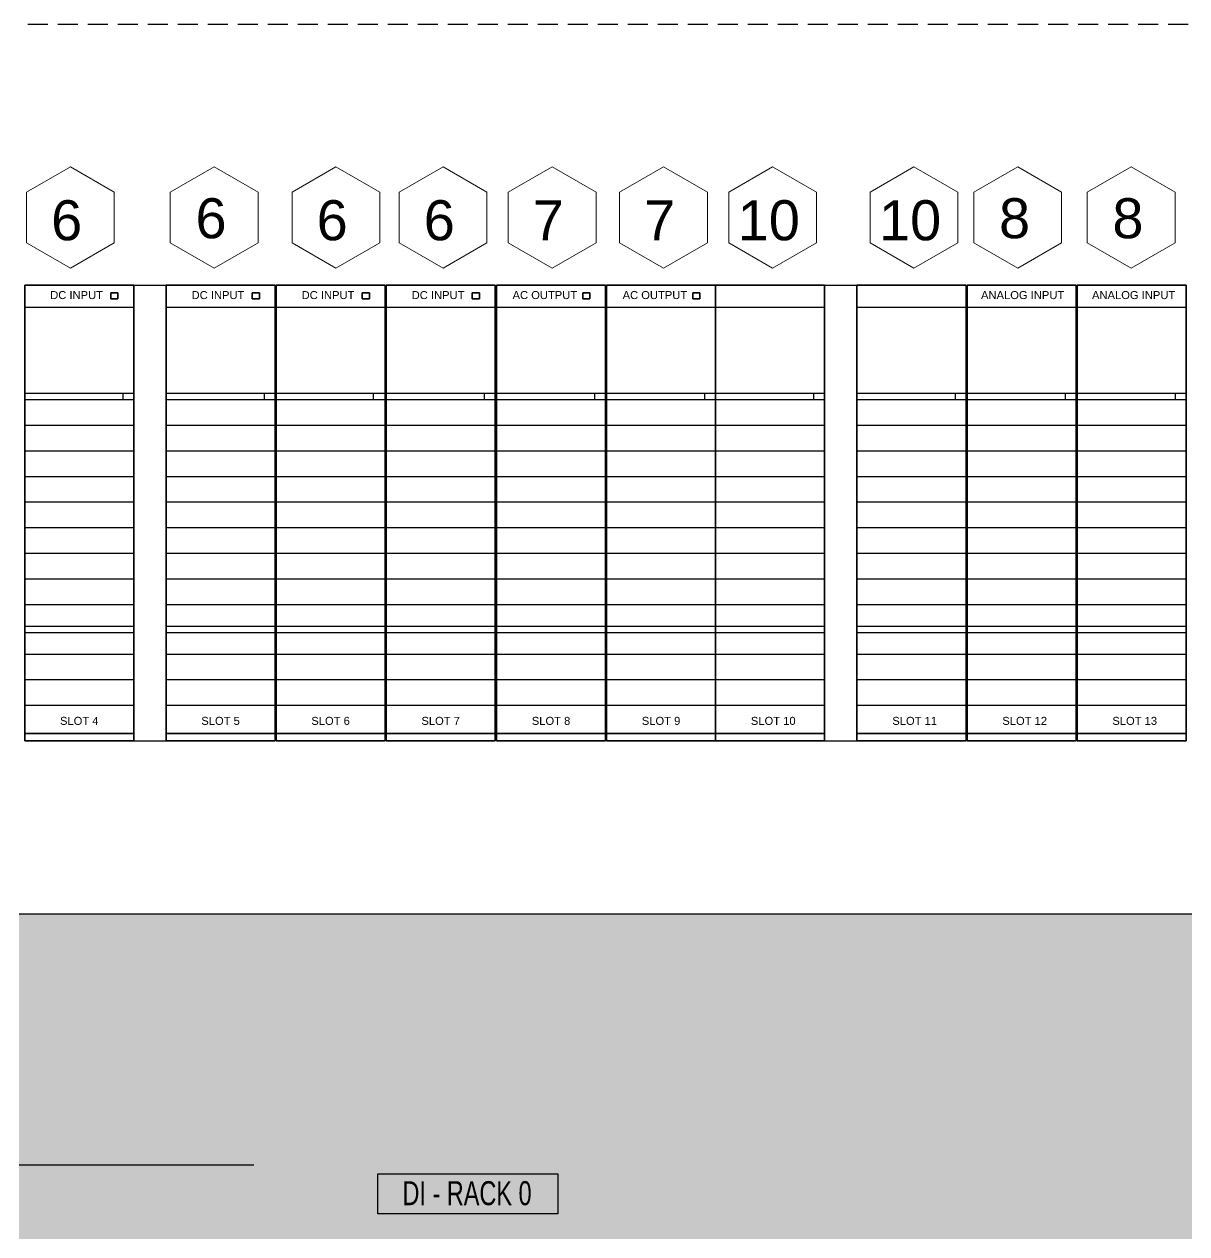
# Model space of a CAD drawing. Extents: x 17 to 188, y 22 to 107.
# Drawn here: x 110.94 to 125.47, y 90.78 to 105.9 of the extents above; entities that cross this region are included whole.
import ezdxf
from ezdxf.enums import TextEntityAlignment as Align

# ---------------------------------------------------------------- set-up
doc = ezdxf.new("R2010")
doc.units = 0
doc.linetypes.add('HIDDEN', pattern=[0.375, 0.25, -0.125])
doc.layers.add('N-ANNO-TEXT', color=2, linetype='Continuous', lineweight=18)
doc.layers.add('N-CONT-PANL', color=3, linetype='Continuous', lineweight=25)
doc.styles.add('_CGS_2-5_NOTES', font='arial.ttf', dxfattribs={"height": 2.5})

msp = doc.modelspace()

# ---------------------------------------------------------------- hatches: boundary and pattern name
h = msp.add_hatch(color=256)
h.dxf.hatch_style = 1
h.set_gradient(color1=(214, 214, 214), color2=(214, 214, 214), tint=1)
h.paths.add_polyline_path([(98.236, 94.782), (166.236, 94.782), (166.236, 90.532), (98.236, 90.532)])

# ---------------------------------------------------------------- linework, layer by layer
at = {"color": 7, "extrusion": (0, 1, 0)}
for centre, start, end in [((-111.41, 4.218, 102.633), 0, 90), ((-111.849, 4.218, 102.633), 90, 180), ((-113.177, 4.218, 102.633), 0, 90), ((-113.616, 4.218, 102.633), 90, 180), ((-114.552, 4.218, 102.633), 0, 90), ((-114.991, 4.218, 102.633), 90, 180), ((-115.927, 4.218, 102.633), 0, 90), ((-116.366, 4.218, 102.633), 90, 180)]:
    msp.add_arc(centre, 0.1, start, end, dxfattribs=at)
at = {"color": 7, "extrusion": (0, -1, 0)}
for centre, start, end in [((111.41, 4.218, -96.943), 90, 180), ((111.849, 4.218, -96.943), 0, 90), ((113.177, 4.218, -96.943), 90, 180), ((113.616, 4.218, -96.943), 0, 90), ((114.552, 4.218, -96.943), 90, 180), ((114.991, 4.218, -96.943), 0, 90), ((115.927, 4.218, -96.943), 90, 180), ((116.366, 4.218, -96.943), 0, 90), ((117.306, 4.218, -96.943), 90, 180), ((117.745, 4.218, -96.943), 0, 90), ((118.681, 4.218, -96.943), 90, 180), ((119.12, 4.218, -96.943), 0, 90), ((120.044, 4.218, -96.943), 90, 180), ((120.483, 4.218, -96.943), 0, 90), ((121.811, 4.218, -96.943), 90, 180), ((122.25, 4.218, -96.943), 0, 90), ((123.186, 4.218, -96.943), 90, 180), ((123.625, 4.218, -96.943), 0, 90), ((124.561, 4.218, -96.943), 90, 180), ((125, 4.218, -96.943), 0, 90)]:
    msp.add_arc(centre, 0.1, start, end, dxfattribs=at)
at = {"layer": 'N-ANNO-TEXT'}
for points in [[(111.52, 102.847), (112.068, 103.164), (112.068, 103.797), (111.52, 104.114), (110.972, 103.797), (110.972, 103.164)], [(113.317, 102.847), (113.865, 103.164), (113.865, 103.797), (113.317, 104.114), (112.768, 103.797), (112.768, 103.164)], [(114.838, 102.847), (115.387, 103.164), (115.387, 103.797), (114.838, 104.113), (114.29, 103.797), (114.29, 103.164)], [(116.177, 102.847), (116.725, 103.164), (116.725, 103.797), (116.177, 104.114), (115.628, 103.797), (115.628, 103.164)], [(117.54, 102.847), (118.088, 103.164), (118.088, 103.797), (117.54, 104.114), (116.991, 103.797), (116.991, 103.164)], [(118.931, 102.847), (119.48, 103.164), (119.48, 103.797), (118.931, 104.114), (118.383, 103.797), (118.383, 103.164)], [(120.294, 102.847), (120.843, 103.164), (120.843, 103.797), (120.294, 104.114), (119.746, 103.797), (119.746, 103.164)], [(122.061, 102.847), (122.609, 103.164), (122.609, 103.797), (122.061, 104.114), (121.513, 103.797), (121.513, 103.164)], [(123.358, 102.847), (123.906, 103.164), (123.906, 103.797), (123.358, 104.114), (122.809, 103.797), (122.809, 103.164)], [(124.775, 102.847), (125.323, 103.164), (125.323, 103.797), (124.775, 104.114), (124.227, 103.797), (124.227, 103.164)]]:
    msp.add_lwpolyline(points, close=True, dxfattribs=at)
at = {"layer": 'N-CONT-PANL', "linetype": 'HIDDEN'}
msp.add_line((98.236, 105.895), (166.236, 105.895), dxfattribs=at)
at = {"layer": 'N-CONT-PANL', "extrusion": (0, 1, 0)}
for p, q in [((111.31, 102.633, 4.218), (111.31, 102.633, 3.718)), ((111.949, 102.633, 3.768), (111.31, 102.633, 3.768)), ((111.949, 102.633, 3.818), (111.31, 102.633, 3.818)), ((111.949, 102.633, 3.868), (111.31, 102.633, 3.868)), ((111.949, 102.633, 3.918), (111.31, 102.633, 3.918)), ((111.949, 102.633, 3.968), (111.31, 102.633, 3.968)), ((111.949, 102.633, 4.018), (111.31, 102.633, 4.018)), ((111.949, 102.633, 4.068), (111.31, 102.633, 4.068)), ((111.949, 102.633, 4.118), (111.31, 102.633, 4.118)), ((111.949, 102.633, 4.218), (111.31, 102.633, 4.218)), ((111.949, 102.633, 4.168), (111.31, 102.633, 4.168)), ((111.949, 102.633, 4.218), (111.31, 102.633, 4.218)), ((111.936, 102.633, 4.268), (111.323, 102.633, 4.268)), ((111.849, 102.633, 4.318), (111.41, 102.633, 4.318)), ((111.949, 102.633, 3.718), (111.949, 102.633, 4.218)), ((113.077, 102.633, 4.218), (113.077, 102.633, 3.718)), ((113.716, 102.633, 3.768), (113.077, 102.633, 3.768)), ((113.716, 102.633, 3.818), (113.077, 102.633, 3.818)), ((113.716, 102.633, 3.868), (113.077, 102.633, 3.868)), ((113.716, 102.633, 3.918), (113.077, 102.633, 3.918)), ((113.716, 102.633, 3.968), (113.077, 102.633, 3.968)), ((113.716, 102.633, 4.018), (113.077, 102.633, 4.018)), ((113.716, 102.633, 4.068), (113.077, 102.633, 4.068)), ((113.716, 102.633, 4.118), (113.077, 102.633, 4.118)), ((113.716, 102.633, 4.218), (113.077, 102.633, 4.218)), ((113.716, 102.633, 4.168), (113.077, 102.633, 4.168)), ((113.716, 102.633, 4.218), (113.077, 102.633, 4.218)), ((113.702, 102.633, 4.268), (113.09, 102.633, 4.268)), ((113.616, 102.633, 4.318), (113.177, 102.633, 4.318)), ((113.716, 102.633, 3.718), (113.716, 102.633, 4.218)), ((114.452, 102.633, 4.218), (114.452, 102.633, 3.718)), ((115.091, 102.633, 3.768), (114.452, 102.633, 3.768)), ((115.091, 102.633, 3.818), (114.452, 102.633, 3.818)), ((115.091, 102.633, 3.868), (114.452, 102.633, 3.868)), ((115.091, 102.633, 3.918), (114.452, 102.633, 3.918)), ((115.091, 102.633, 3.968), (114.452, 102.633, 3.968)), ((115.091, 102.633, 4.018), (114.452, 102.633, 4.018)), ((115.091, 102.633, 4.068), (114.452, 102.633, 4.068)), ((115.091, 102.633, 4.118), (114.452, 102.633, 4.118)), ((115.091, 102.633, 4.218), (114.452, 102.633, 4.218)), ((115.091, 102.633, 4.168), (114.452, 102.633, 4.168)), ((115.091, 102.633, 4.218), (114.452, 102.633, 4.218)), ((115.077, 102.633, 4.268), (114.465, 102.633, 4.268)), ((114.991, 102.633, 4.318), (114.552, 102.633, 4.318)), ((115.091, 102.633, 3.718), (115.091, 102.633, 4.218)), ((115.091, 102.633, 3.718), (115.091, 102.633, 4.218)), ((115.827, 102.633, 4.218), (115.827, 102.633, 3.718)), ((116.466, 102.633, 3.768), (115.827, 102.633, 3.768)), ((116.466, 102.633, 3.818), (115.827, 102.633, 3.818)), ((116.466, 102.633, 3.868), (115.827, 102.633, 3.868)), ((116.466, 102.633, 3.918), (115.827, 102.633, 3.918)), ((116.466, 102.633, 3.968), (115.827, 102.633, 3.968)), ((116.466, 102.633, 4.018), (115.827, 102.633, 4.018)), ((116.466, 102.633, 4.068), (115.827, 102.633, 4.068)), ((116.466, 102.633, 4.118), (115.827, 102.633, 4.118)), ((116.466, 102.633, 4.218), (115.827, 102.633, 4.218)), ((116.466, 102.633, 4.168), (115.827, 102.633, 4.168)), ((116.466, 102.633, 4.218), (115.827, 102.633, 4.218)), ((116.452, 102.633, 4.268), (115.84, 102.633, 4.268)), ((116.366, 102.633, 4.318), (115.927, 102.633, 4.318)), ((116.466, 102.633, 3.718), (116.466, 102.633, 4.218)), ((116.466, 102.633, 3.718), (116.466, 102.633, 4.218))]:
    msp.add_line(p, q, dxfattribs=at)
at = {"layer": 'N-CONT-PANL'}
for p, q in [((112.311, 96.943, 3.718), (112.311, 102.633, 3.718)), ((112.311, 102.633, 3.718), (112.715, 102.633, 3.718)), ((120.945, 102.633, 3.718), (121.349, 102.633, 3.718)), ((112.311, 102.356, 5.71), (110.948, 102.356, 5.71)), ((114.078, 102.356, 5.71), (112.715, 102.356, 5.71)), ((115.441, 102.356, 5.71), (114.078, 102.356, 5.71)), ((116.828, 102.356, 5.71), (115.465, 102.356, 5.71)), ((118.207, 102.356, 5.71), (116.844, 102.356, 5.71)), ((119.582, 102.356, 5.71), (118.219, 102.356, 5.71)), ((120.945, 102.356, 5.71), (119.582, 102.356, 5.71)), ((122.712, 102.356, 5.71), (121.349, 102.356, 5.71)), ((124.087, 102.356, 5.71), (122.724, 102.356, 5.71)), ((125.462, 102.356, 5.71), (124.099, 102.356, 5.71)), ((112.311, 101.282, 5.71), (110.948, 101.282, 5.71)), ((112.173, 101.282, 5.71), (112.173, 101.202, 5.71)), ((114.078, 101.282, 5.71), (112.715, 101.282, 5.71)), ((113.939, 101.282, 5.71), (113.939, 101.202, 5.71)), ((115.441, 101.282, 5.71), (114.078, 101.282, 5.71)), ((115.302, 101.282, 5.71), (115.302, 101.202, 5.71)), ((116.828, 101.282, 5.71), (115.465, 101.282, 5.71)), ((116.689, 101.282, 5.71), (116.689, 101.202, 5.71)), ((118.207, 101.282, 5.71), (116.844, 101.282, 5.71)), ((118.069, 101.282, 5.71), (118.069, 101.202, 5.71)), ((119.582, 101.282, 5.71), (118.219, 101.282, 5.71)), ((119.444, 101.282, 5.71), (119.444, 101.202, 5.71)), ((120.945, 101.282, 5.71), (119.582, 101.282, 5.71)), ((120.807, 101.282, 5.71), (120.807, 101.202, 5.71)), ((122.712, 101.282, 5.71), (121.349, 101.282, 5.71)), ((122.574, 101.282, 5.71), (122.574, 101.202, 5.71)), ((124.087, 101.282, 5.71), (122.724, 101.282, 5.71)), ((123.949, 101.282, 5.71), (123.949, 101.202, 5.71)), ((125.462, 101.282, 5.71), (124.099, 101.282, 5.71)), ((125.324, 101.282, 5.71), (125.324, 101.202, 5.71)), ((112.311, 101.202, 5.71), (110.948, 101.202, 5.71)), ((114.078, 101.202, 5.71), (112.715, 101.202, 5.71)), ((115.441, 101.202, 5.71), (114.078, 101.202, 5.71)), ((116.828, 101.202, 5.71), (115.465, 101.202, 5.71)), ((118.207, 101.202, 5.71), (116.844, 101.202, 5.71)), ((119.582, 101.202, 5.71), (118.219, 101.202, 5.71)), ((120.945, 101.202, 5.71), (119.582, 101.202, 5.71)), ((122.712, 101.202, 5.71), (121.349, 101.202, 5.71)), ((124.087, 101.202, 5.71), (122.724, 101.202, 5.71)), ((125.462, 101.202, 5.71), (124.099, 101.202, 5.71)), ((112.311, 100.882, 5.71), (110.948, 100.882, 5.71)), ((114.078, 100.882, 5.71), (112.715, 100.882, 5.71)), ((115.441, 100.882, 5.71), (114.078, 100.882, 5.71)), ((116.828, 100.882, 5.71), (115.465, 100.882, 5.71)), ((118.207, 100.882, 5.71), (116.844, 100.882, 5.71)), ((119.582, 100.882, 5.71), (118.219, 100.882, 5.71)), ((120.945, 100.882, 5.71), (119.582, 100.882, 5.71)), ((122.712, 100.882, 5.71), (121.349, 100.882, 5.71)), ((124.087, 100.882, 5.71), (122.724, 100.882, 5.71)), ((125.462, 100.882, 5.71), (124.099, 100.882, 5.71)), ((112.311, 100.562, 5.71), (110.948, 100.562, 5.71)), ((114.078, 100.562, 5.71), (112.715, 100.562, 5.71)), ((115.441, 100.562, 5.71), (114.078, 100.562, 5.71)), ((116.828, 100.562, 5.71), (115.465, 100.562, 5.71)), ((118.207, 100.562, 5.71), (116.844, 100.562, 5.71)), ((119.582, 100.562, 5.71), (118.219, 100.562, 5.71)), ((120.945, 100.562, 5.71), (119.582, 100.562, 5.71)), ((122.712, 100.562, 5.71), (121.349, 100.562, 5.71)), ((124.087, 100.562, 5.71), (122.724, 100.562, 5.71)), ((125.462, 100.562, 5.71), (124.099, 100.562, 5.71)), ((112.311, 100.242, 5.71), (110.948, 100.242, 5.71)), ((114.078, 100.242, 5.71), (112.715, 100.242, 5.71)), ((115.441, 100.242, 5.71), (114.078, 100.242, 5.71)), ((116.828, 100.242, 5.71), (115.465, 100.242, 5.71)), ((118.207, 100.242, 5.71), (116.844, 100.242, 5.71)), ((119.582, 100.242, 5.71), (118.219, 100.242, 5.71)), ((120.945, 100.242, 5.71), (119.582, 100.242, 5.71)), ((122.712, 100.242, 5.71), (121.349, 100.242, 5.71)), ((124.087, 100.242, 5.71), (122.724, 100.242, 5.71)), ((125.462, 100.242, 5.71), (124.099, 100.242, 5.71)), ((112.311, 99.922, 5.71), (110.948, 99.922, 5.71)), ((114.078, 99.922, 5.71), (112.715, 99.922, 5.71)), ((115.441, 99.922, 5.71), (114.078, 99.922, 5.71)), ((116.828, 99.922, 5.71), (115.465, 99.922, 5.71)), ((118.207, 99.922, 5.71), (116.844, 99.922, 5.71)), ((119.582, 99.922, 5.71), (118.219, 99.922, 5.71)), ((120.945, 99.922, 5.71), (119.582, 99.922, 5.71)), ((122.712, 99.922, 5.71), (121.349, 99.922, 5.71)), ((124.087, 99.922, 5.71), (122.724, 99.922, 5.71)), ((125.462, 99.922, 5.71), (124.099, 99.922, 5.71)), ((112.311, 99.602, 5.71), (110.948, 99.602, 5.71)), ((114.078, 99.602, 5.71), (112.715, 99.602, 5.71)), ((115.441, 99.602, 5.71), (114.078, 99.602, 5.71)), ((116.828, 99.602, 5.71), (115.465, 99.602, 5.71)), ((118.207, 99.602, 5.71), (116.844, 99.602, 5.71)), ((119.582, 99.602, 5.71), (118.219, 99.602, 5.71)), ((120.945, 99.602, 5.71), (119.582, 99.602, 5.71)), ((122.712, 99.602, 5.71), (121.349, 99.602, 5.71)), ((124.087, 99.602, 5.71), (122.724, 99.602, 5.71)), ((125.462, 99.602, 5.71), (124.099, 99.602, 5.71)), ((112.311, 99.282, 5.71), (110.948, 99.282, 5.71)), ((114.078, 99.282, 5.71), (112.715, 99.282, 5.71)), ((115.441, 99.282, 5.71), (114.078, 99.282, 5.71)), ((116.828, 99.282, 5.71), (115.465, 99.282, 5.71)), ((118.207, 99.282, 5.71), (116.844, 99.282, 5.71)), ((119.582, 99.282, 5.71), (118.219, 99.282, 5.71)), ((120.945, 99.282, 5.71), (119.582, 99.282, 5.71)), ((122.712, 99.282, 5.71), (121.349, 99.282, 5.71)), ((124.087, 99.282, 5.71), (122.724, 99.282, 5.71)), ((125.462, 99.282, 5.71), (124.099, 99.282, 5.71)), ((112.311, 98.962, 5.71), (110.948, 98.962, 5.71)), ((114.078, 98.962, 5.71), (112.715, 98.962, 5.71)), ((115.441, 98.962, 5.71), (114.078, 98.962, 5.71)), ((116.828, 98.962, 5.71), (115.465, 98.962, 5.71)), ((118.207, 98.962, 5.71), (116.844, 98.962, 5.71)), ((119.582, 98.962, 5.71), (118.219, 98.962, 5.71)), ((120.945, 98.962, 5.71), (119.582, 98.962, 5.71)), ((122.712, 98.962, 5.71), (121.349, 98.962, 5.71)), ((124.087, 98.962, 5.71), (122.724, 98.962, 5.71)), ((125.462, 98.962, 5.71), (124.099, 98.962, 5.71)), ((112.311, 98.642, 5.71), (110.948, 98.642, 5.71)), ((114.078, 98.642, 5.71), (112.715, 98.642, 5.71)), ((115.441, 98.642, 5.71), (114.078, 98.642, 5.71)), ((116.828, 98.642, 5.71), (115.465, 98.642, 5.71)), ((118.207, 98.642, 5.71), (116.844, 98.642, 5.71)), ((119.582, 98.642, 5.71), (118.219, 98.642, 5.71)), ((120.945, 98.642, 5.71), (119.582, 98.642, 5.71)), ((122.712, 98.642, 5.71), (121.349, 98.642, 5.71)), ((124.087, 98.642, 5.71), (122.724, 98.642, 5.71)), ((125.462, 98.642, 5.71), (124.099, 98.642, 5.71)), ((112.311, 98.372, 5.71), (110.948, 98.372, 5.71)), ((112.311, 98.292, 5.71), (110.948, 98.292, 5.71)), ((114.078, 98.372, 5.71), (112.715, 98.372, 5.71)), ((114.078, 98.292, 5.71), (112.715, 98.292, 5.71)), ((115.441, 98.372, 5.71), (114.078, 98.372, 5.71)), ((115.441, 98.292, 5.71), (114.078, 98.292, 5.71)), ((116.828, 98.372, 5.71), (115.465, 98.372, 5.71)), ((116.828, 98.292, 5.71), (115.465, 98.292, 5.71)), ((118.207, 98.372, 5.71), (116.844, 98.372, 5.71)), ((118.207, 98.292, 5.71), (116.844, 98.292, 5.71)), ((119.582, 98.372, 5.71), (118.219, 98.372, 5.71)), ((119.582, 98.292, 5.71), (118.219, 98.292, 5.71)), ((120.945, 98.372, 5.71), (119.582, 98.372, 5.71)), ((120.945, 98.292, 5.71), (119.582, 98.292, 5.71)), ((122.712, 98.372, 5.71), (121.349, 98.372, 5.71)), ((122.712, 98.292, 5.71), (121.349, 98.292, 5.71)), ((124.087, 98.372, 5.71), (122.724, 98.372, 5.71)), ((124.087, 98.292, 5.71), (122.724, 98.292, 5.71)), ((125.462, 98.372, 5.71), (124.099, 98.372, 5.71)), ((125.462, 98.292, 5.71), (124.099, 98.292, 5.71)), ((112.311, 98.022, 5.71), (110.948, 98.022, 5.71)), ((114.078, 98.022, 5.71), (112.715, 98.022, 5.71)), ((115.441, 98.022, 5.71), (114.078, 98.022, 5.71)), ((116.828, 98.022, 5.71), (115.465, 98.022, 5.71)), ((118.207, 98.022, 5.71), (116.844, 98.022, 5.71)), ((119.582, 98.022, 5.71), (118.219, 98.022, 5.71)), ((120.945, 98.022, 5.71), (119.582, 98.022, 5.71)), ((122.712, 98.022, 5.71), (121.349, 98.022, 5.71)), ((124.087, 98.022, 5.71), (122.724, 98.022, 5.71)), ((125.462, 98.022, 5.71), (124.099, 98.022, 5.71)), ((112.311, 97.702, 5.71), (110.948, 97.702, 5.71)), ((114.078, 97.702, 5.71), (112.715, 97.702, 5.71)), ((115.441, 97.702, 5.71), (114.078, 97.702, 5.71)), ((116.828, 97.702, 5.71), (115.465, 97.702, 5.71)), ((118.207, 97.702, 5.71), (116.844, 97.702, 5.71)), ((119.582, 97.702, 5.71), (118.219, 97.702, 5.71)), ((120.945, 97.702, 5.71), (119.582, 97.702, 5.71)), ((122.712, 97.702, 5.71), (121.349, 97.702, 5.71)), ((124.087, 97.702, 5.71), (122.724, 97.702, 5.71)), ((125.462, 97.702, 5.71), (124.099, 97.702, 5.71)), ((112.311, 97.382, 5.71), (110.948, 97.382, 5.71)), ((114.078, 97.382, 5.71), (112.715, 97.382, 5.71)), ((115.441, 97.382, 5.71), (114.078, 97.382, 5.71)), ((116.828, 97.382, 5.71), (115.465, 97.382, 5.71)), ((118.207, 97.382, 5.71), (116.844, 97.382, 5.71)), ((119.582, 97.382, 5.71), (118.219, 97.382, 5.71)), ((120.945, 97.382, 5.71), (119.582, 97.382, 5.71)), ((122.712, 97.382, 5.71), (121.349, 97.382, 5.71)), ((124.087, 97.382, 5.71), (122.724, 97.382, 5.71)), ((125.462, 97.382, 5.71), (124.099, 97.382, 5.71)), ((112.311, 96.943, 3.718), (112.715, 96.943, 3.718)), ((120.945, 96.943, 3.718), (121.349, 96.943, 3.718)), ((100.021, 91.645), (113.811, 91.645)), ((104.021, 91.645), (112.561, 91.645)), ((117.611, 91.032), (115.361, 91.032))]:
    msp.add_line(p, q, dxfattribs=at)
at = {"layer": 'N-CONT-PANL', "extrusion": (0, -1, 0)}
for p, q in [((110.948, 101.202, 5.71), (110.948, 101.202, 5.475)), ((110.948, 97.034, 5.475), (110.948, 101.202, 5.475)), ((114.078, 101.202, 5.71), (114.078, 101.202, 5.475)), ((114.078, 97.034, 5.475), (114.078, 101.202, 5.475)), ((114.09, 101.202, 5.71), (114.09, 101.202, 5.475)), ((114.09, 97.034, 5.475), (114.09, 101.202, 5.475)), ((115.465, 101.202, 5.71), (115.465, 101.202, 5.475)), ((115.465, 97.034, 5.475), (115.465, 101.202, 5.475)), ((116.844, 101.202, 5.71), (116.844, 101.202, 5.475)), ((116.844, 97.034, 5.475), (116.844, 101.202, 5.475)), ((118.219, 101.202, 5.71), (118.219, 101.202, 5.475)), ((118.219, 97.034, 5.475), (118.219, 101.202, 5.475)), ((119.582, 101.202, 5.71), (119.582, 101.202, 5.475)), ((119.582, 97.034, 5.475), (119.582, 101.202, 5.475)), ((122.712, 101.202, 5.71), (122.712, 101.202, 5.475)), ((122.712, 97.034, 5.475), (122.712, 101.202, 5.475)), ((122.724, 101.202, 5.71), (122.724, 101.202, 5.475)), ((122.724, 97.034, 5.475), (122.724, 101.202, 5.475)), ((124.099, 101.202, 5.71), (124.099, 101.202, 5.475)), ((124.099, 97.034, 5.475), (124.099, 101.202, 5.475)), ((112.173, 97.034, 5.475), (110.948, 97.034, 5.475)), ((113.939, 97.034, 5.475), (112.715, 97.034, 5.475)), ((115.314, 97.034, 5.475), (114.09, 97.034, 5.475)), ((116.689, 97.034, 5.475), (115.465, 97.034, 5.475)), ((118.069, 97.034, 5.475), (116.844, 97.034, 5.475)), ((119.444, 97.034, 5.475), (118.219, 97.034, 5.475)), ((120.807, 97.034, 5.475), (119.582, 97.034, 5.475)), ((122.574, 97.034, 5.475), (121.349, 97.034, 5.475)), ((123.949, 97.034, 5.475), (122.724, 97.034, 5.475)), ((125.324, 97.034, 5.475), (124.099, 97.034, 5.475)), ((111.31, 96.943, 4.218), (111.31, 96.943, 3.718)), ((111.949, 96.943, 4.218), (111.31, 96.943, 4.218)), ((111.949, 96.943, 4.168), (111.31, 96.943, 4.168)), ((111.949, 96.943, 4.218), (111.31, 96.943, 4.218)), ((111.949, 96.943, 4.118), (111.31, 96.943, 4.118)), ((111.949, 96.943, 4.068), (111.31, 96.943, 4.068)), ((111.949, 96.943, 4.018), (111.31, 96.943, 4.018)), ((111.949, 96.943, 3.968), (111.31, 96.943, 3.968)), ((111.949, 96.943, 3.918), (111.31, 96.943, 3.918)), ((111.949, 96.943, 3.868), (111.31, 96.943, 3.868)), ((111.949, 96.943, 3.818), (111.31, 96.943, 3.818)), ((111.949, 96.943, 3.768), (111.31, 96.943, 3.768)), ((111.936, 96.943, 4.268), (111.323, 96.943, 4.268)), ((111.849, 96.943, 4.318), (111.41, 96.943, 4.318)), ((111.949, 96.943, 3.718), (111.949, 96.943, 4.218)), ((113.077, 96.943, 4.218), (113.077, 96.943, 3.718)), ((113.716, 96.943, 4.218), (113.077, 96.943, 4.218)), ((113.716, 96.943, 4.168), (113.077, 96.943, 4.168)), ((113.716, 96.943, 4.218), (113.077, 96.943, 4.218)), ((113.716, 96.943, 4.118), (113.077, 96.943, 4.118)), ((113.716, 96.943, 4.068), (113.077, 96.943, 4.068)), ((113.716, 96.943, 4.018), (113.077, 96.943, 4.018)), ((113.716, 96.943, 3.968), (113.077, 96.943, 3.968)), ((113.716, 96.943, 3.918), (113.077, 96.943, 3.918)), ((113.716, 96.943, 3.868), (113.077, 96.943, 3.868)), ((113.716, 96.943, 3.818), (113.077, 96.943, 3.818)), ((113.716, 96.943, 3.768), (113.077, 96.943, 3.768)), ((113.702, 96.943, 4.268), (113.09, 96.943, 4.268)), ((113.616, 96.943, 4.318), (113.177, 96.943, 4.318)), ((113.716, 96.943, 3.718), (113.716, 96.943, 4.218)), ((114.452, 96.943, 4.218), (114.452, 96.943, 3.718)), ((115.091, 96.943, 4.218), (114.452, 96.943, 4.218)), ((115.091, 96.943, 4.168), (114.452, 96.943, 4.168)), ((115.091, 96.943, 4.218), (114.452, 96.943, 4.218)), ((115.091, 96.943, 4.118), (114.452, 96.943, 4.118)), ((115.091, 96.943, 4.068), (114.452, 96.943, 4.068)), ((115.091, 96.943, 4.018), (114.452, 96.943, 4.018)), ((115.091, 96.943, 3.968), (114.452, 96.943, 3.968)), ((115.091, 96.943, 3.918), (114.452, 96.943, 3.918)), ((115.091, 96.943, 3.868), (114.452, 96.943, 3.868)), ((115.091, 96.943, 3.818), (114.452, 96.943, 3.818)), ((115.091, 96.943, 3.768), (114.452, 96.943, 3.768)), ((115.077, 96.943, 4.268), (114.465, 96.943, 4.268)), ((114.991, 96.943, 4.318), (114.552, 96.943, 4.318)), ((115.091, 96.943, 3.718), (115.091, 96.943, 4.218)), ((115.827, 96.943, 4.218), (115.827, 96.943, 3.718)), ((116.466, 96.943, 4.218), (115.827, 96.943, 4.218)), ((116.466, 96.943, 4.168), (115.827, 96.943, 4.168)), ((116.466, 96.943, 4.218), (115.827, 96.943, 4.218)), ((116.466, 96.943, 4.118), (115.827, 96.943, 4.118)), ((116.466, 96.943, 4.068), (115.827, 96.943, 4.068)), ((116.466, 96.943, 4.018), (115.827, 96.943, 4.018)), ((116.466, 96.943, 3.968), (115.827, 96.943, 3.968)), ((116.466, 96.943, 3.918), (115.827, 96.943, 3.918)), ((116.466, 96.943, 3.868), (115.827, 96.943, 3.868)), ((116.466, 96.943, 3.818), (115.827, 96.943, 3.818)), ((116.466, 96.943, 3.768), (115.827, 96.943, 3.768)), ((116.452, 96.943, 4.268), (115.84, 96.943, 4.268)), ((116.366, 96.943, 4.318), (115.927, 96.943, 4.318)), ((116.466, 96.943, 3.718), (116.466, 96.943, 4.218)), ((117.206, 96.943, 4.218), (117.206, 96.943, 3.718)), ((117.845, 96.943, 4.218), (117.206, 96.943, 4.218)), ((117.845, 96.943, 4.168), (117.206, 96.943, 4.168)), ((117.845, 96.943, 4.218), (117.206, 96.943, 4.218)), ((117.845, 96.943, 4.118), (117.206, 96.943, 4.118)), ((117.845, 96.943, 4.068), (117.206, 96.943, 4.068)), ((117.845, 96.943, 4.018), (117.206, 96.943, 4.018)), ((117.845, 96.943, 3.968), (117.206, 96.943, 3.968)), ((117.845, 96.943, 3.918), (117.206, 96.943, 3.918)), ((117.845, 96.943, 3.868), (117.206, 96.943, 3.868)), ((117.845, 96.943, 3.818), (117.206, 96.943, 3.818)), ((117.845, 96.943, 3.768), (117.206, 96.943, 3.768)), ((117.832, 96.943, 4.268), (117.22, 96.943, 4.268)), ((117.745, 96.943, 4.318), (117.306, 96.943, 4.318)), ((117.845, 96.943, 3.718), (117.845, 96.943, 4.218)), ((118.581, 96.943, 4.218), (118.581, 96.943, 3.718)), ((119.22, 96.943, 4.218), (118.581, 96.943, 4.218)), ((119.22, 96.943, 4.168), (118.581, 96.943, 4.168)), ((119.22, 96.943, 4.218), (118.581, 96.943, 4.218)), ((119.22, 96.943, 4.118), (118.581, 96.943, 4.118)), ((119.22, 96.943, 4.068), (118.581, 96.943, 4.068)), ((119.22, 96.943, 4.018), (118.581, 96.943, 4.018)), ((119.22, 96.943, 3.968), (118.581, 96.943, 3.968)), ((119.22, 96.943, 3.918), (118.581, 96.943, 3.918)), ((119.22, 96.943, 3.868), (118.581, 96.943, 3.868)), ((119.22, 96.943, 3.818), (118.581, 96.943, 3.818)), ((119.22, 96.943, 3.768), (118.581, 96.943, 3.768)), ((119.207, 96.943, 4.268), (118.595, 96.943, 4.268)), ((119.12, 96.943, 4.318), (118.681, 96.943, 4.318)), ((119.22, 96.943, 3.718), (119.22, 96.943, 4.218)), ((119.944, 96.943, 4.218), (119.944, 96.943, 3.718)), ((120.583, 96.943, 4.218), (119.944, 96.943, 4.218)), ((120.583, 96.943, 4.168), (119.944, 96.943, 4.168)), ((120.583, 96.943, 4.218), (119.944, 96.943, 4.218)), ((120.583, 96.943, 4.118), (119.944, 96.943, 4.118)), ((120.583, 96.943, 4.068), (119.944, 96.943, 4.068)), ((120.583, 96.943, 4.018), (119.944, 96.943, 4.018)), ((120.583, 96.943, 3.968), (119.944, 96.943, 3.968)), ((120.583, 96.943, 3.918), (119.944, 96.943, 3.918)), ((120.583, 96.943, 3.868), (119.944, 96.943, 3.868)), ((120.583, 96.943, 3.818), (119.944, 96.943, 3.818)), ((120.583, 96.943, 3.768), (119.944, 96.943, 3.768)), ((120.57, 96.943, 4.268), (119.958, 96.943, 4.268)), ((120.483, 96.943, 4.318), (120.044, 96.943, 4.318)), ((121.711, 96.943, 4.218), (121.711, 96.943, 3.718)), ((122.35, 96.943, 4.218), (121.711, 96.943, 4.218)), ((122.35, 96.943, 4.168), (121.711, 96.943, 4.168)), ((122.35, 96.943, 4.218), (121.711, 96.943, 4.218)), ((122.35, 96.943, 4.118), (121.711, 96.943, 4.118)), ((122.35, 96.943, 4.068), (121.711, 96.943, 4.068)), ((122.35, 96.943, 4.018), (121.711, 96.943, 4.018)), ((122.35, 96.943, 3.968), (121.711, 96.943, 3.968)), ((122.35, 96.943, 3.918), (121.711, 96.943, 3.918)), ((122.35, 96.943, 3.868), (121.711, 96.943, 3.868)), ((122.35, 96.943, 3.818), (121.711, 96.943, 3.818)), ((122.35, 96.943, 3.768), (121.711, 96.943, 3.768)), ((122.337, 96.943, 4.268), (121.724, 96.943, 4.268)), ((122.25, 96.943, 4.318), (121.811, 96.943, 4.318)), ((121.946, 96.943, 3.718), (121.946, 96.943, 4.218)), ((122.35, 96.943, 3.718), (122.35, 96.943, 4.218)), ((123.086, 96.943, 4.218), (123.086, 96.943, 3.718)), ((123.725, 96.943, 4.218), (123.086, 96.943, 4.218)), ((123.725, 96.943, 4.168), (123.086, 96.943, 4.168)), ((123.725, 96.943, 4.218), (123.086, 96.943, 4.218)), ((123.725, 96.943, 4.118), (123.086, 96.943, 4.118)), ((123.725, 96.943, 4.068), (123.086, 96.943, 4.068)), ((123.725, 96.943, 4.018), (123.086, 96.943, 4.018)), ((123.725, 96.943, 3.968), (123.086, 96.943, 3.968)), ((123.725, 96.943, 3.918), (123.086, 96.943, 3.918)), ((123.725, 96.943, 3.868), (123.086, 96.943, 3.868)), ((123.725, 96.943, 3.818), (123.086, 96.943, 3.818)), ((123.725, 96.943, 3.768), (123.086, 96.943, 3.768)), ((123.712, 96.943, 4.268), (123.099, 96.943, 4.268)), ((123.625, 96.943, 4.318), (123.186, 96.943, 4.318)), ((123.725, 96.943, 3.718), (123.725, 96.943, 4.218)), ((124.461, 96.943, 4.218), (124.461, 96.943, 3.718)), ((125.1, 96.943, 4.218), (124.461, 96.943, 4.218)), ((125.1, 96.943, 4.168), (124.461, 96.943, 4.168)), ((125.1, 96.943, 4.218), (124.461, 96.943, 4.218)), ((125.1, 96.943, 4.118), (124.461, 96.943, 4.118)), ((125.1, 96.943, 4.068), (124.461, 96.943, 4.068)), ((125.1, 96.943, 4.018), (124.461, 96.943, 4.018)), ((125.1, 96.943, 3.968), (124.461, 96.943, 3.968)), ((125.1, 96.943, 3.918), (124.461, 96.943, 3.918)), ((125.1, 96.943, 3.868), (124.461, 96.943, 3.868)), ((125.1, 96.943, 3.818), (124.461, 96.943, 3.818)), ((125.1, 96.943, 3.768), (124.461, 96.943, 3.768)), ((125.087, 96.943, 4.268), (124.475, 96.943, 4.268)), ((125, 96.943, 4.318), (124.561, 96.943, 4.318)), ((125.1, 96.943, 3.718), (125.1, 96.943, 4.218))]:
    msp.add_line(p, q, dxfattribs=at)
at = {"layer": 'N-CONT-PANL'}
for points in [[(98.236, 94.782), (166.236, 94.782), (166.236, 90.532), (98.236, 90.532)], [(115.361, 91.532), (117.611, 91.532), (117.611, 91.032), (115.361, 91.032)]]:
    msp.add_lwpolyline(points, close=True, dxfattribs=at)
for points in [[(112.311, 102.633, 5.71), (112.311, 97.034, 5.71), (110.948, 97.034, 5.71), (110.948, 102.633, 5.71)], [(112.311, 102.633, 5.71), (112.311, 102.633, 5.71), (110.948, 102.633, 5.71)], [(110.948, 102.633, 3.718), (110.948, 97.034, 3.718), (112.311, 97.034, 3.718), (112.311, 102.633, 3.718)], [(110.948, 102.633, 5.71), (110.948, 102.633, 3.718), (112.311, 102.633, 3.718), (112.311, 102.633, 5.71)], [(110.948, 97.034, 3.718), (110.948, 97.034, 3.718), (110.948, 97.034, 3.718), (110.948, 102.633, 3.718)], [(110.948, 97.034, 5.71), (110.948, 97.034, 3.718), (110.948, 102.633, 3.718), (110.948, 102.633, 5.71)], [(112.311, 102.633, 3.718), (112.311, 97.034, 3.718), (112.311, 97.034, 5.71), (112.311, 102.633, 5.71)], [(112.311, 102.633, 5.71), (112.311, 102.633, 3.718), (112.311, 102.633, 5.71)], [(112.103, 102.464, 3.718), (112.103, 102.464, 3.718), (112.035, 102.464, 3.718)], [(112.035, 102.464, 3.718), (112.035, 102.464, 0.05), (112.103, 102.464, 0.05), (112.103, 102.464, 3.718)], [(112.103, 102.464, 3.718), (112.103, 102.464, 0.05), (112.103, 102.464, 3.718)], [(112.311, 97.034, 3.718), (112.311, 97.034, 3.718), (110.948, 97.034, 3.718)], [(112.311, 97.034, 5.71), (112.311, 97.034, 3.718), (110.948, 97.034, 3.718), (110.948, 97.034, 5.71)]]:
    msp.add_3dface(points, dxfattribs=at)

# ---------------------------------------------------------------- texts
at = {"layer": 'N-ANNO-TEXT', "style": '_CGS_2-5_NOTES'}
for s, p in [('6', (111.473, 103.446)), ('6', (113.277, 103.471)), ('6', (114.791, 103.446)), ('6', (116.129, 103.446)), ('7', (117.492, 103.446)), ('7', (118.884, 103.446)), ('10', (120.247, 103.446, -1.992)), ('10', (122.013, 103.446)), ('8', (123.318, 103.471)), ('8', (124.735, 103.471))]:
    msp.add_text(s, height=0.5, dxfattribs=at).set_placement(p, align=Align.MIDDLE)
for s, p in [('DC INPUT', (111.267, 102.461, 5.71)), ('DC INPUT', (113.034, 102.461, 5.71)), ('DC INPUT', (114.409, 102.461, 5.71)), ('DC INPUT', (115.784, 102.461, 5.71)), ('AC OUTPUT', (117.045, 102.461, 5.71)), ('AC OUTPUT', (118.42, 102.461, 5.71)), ('SLOT 4', (111.389, 97.141, 5.71)), ('SLOT 5', (113.155, 97.141, 5.71)), ('SLOT 6', (114.53, 97.141, 5.71)), ('SLOT 7', (115.906, 97.141, 5.71)), ('SLOT 8', (117.285, 97.141, 5.71)), ('SLOT 9', (118.66, 97.141, 5.71)), ('SLOT 10', (120.023, 97.141, 5.71)), ('SLOT 11', (121.79, 97.141, 5.71)), ('SLOT 12', (123.165, 97.141, 5.71)), ('SLOT 13', (124.54, 97.141, 5.71))]:
    msp.add_text(s, height=0.1, dxfattribs=at).set_placement(p)
for p in [(123.419, 102.461, 5.71), (124.806, 102.461, 5.71)]:
    msp.add_text('ANALOG INPUT', height=0.1, dxfattribs=at).set_placement(p, align=Align.CENTER)
at = {"layer": 'N-ANNO-TEXT', "style": '_CGS_2-5_NOTES', "width": 0.7}
msp.add_text('DI - RACK 0', height=0.3, dxfattribs=at).set_placement((116.476, 91.29), align=Align.MIDDLE)

# ---------------------------------------------------------------- meshes
at = {"layer": 'N-CONT-PANL'}
mesh = msp.add_polymesh((6, 3), dxfattribs=at)
for k, corner in enumerate([(114.078, 97.034, 5.71), (114.078, 97.034, 3.718), (114.078, 97.034, 3.718), (112.715, 97.034, 5.71), (112.715, 97.034, 3.718), (112.715, 97.034, 3.718), (112.715, 102.633, 5.71), (112.715, 102.633, 3.718), (112.715, 97.034, 3.718), (114.078, 102.633, 5.71), (114.078, 102.633, 3.718), (114.078, 97.034, 3.718), (114.078, 102.633, 5.71), (114.078, 102.633, 5.71), (114.078, 97.034, 5.71), (112.715, 102.633, 5.71), (112.715, 102.633, 5.71), (112.715, 97.034, 5.71)]):
    mesh.set_mesh_vertex(divmod(k, 3), corner)
mesh = msp.add_polymesh((6, 3), dxfattribs=at)
for k, corner in enumerate([(115.453, 97.034, 5.71), (115.453, 97.034, 3.718), (115.453, 97.034, 3.718), (114.09, 97.034, 5.71), (114.09, 97.034, 3.718), (114.09, 97.034, 3.718), (114.09, 102.633, 5.71), (114.09, 102.633, 3.718), (114.09, 97.034, 3.718), (115.453, 102.633, 5.71), (115.453, 102.633, 3.718), (115.453, 97.034, 3.718), (115.453, 102.633, 5.71), (115.453, 102.633, 5.71), (115.453, 97.034, 5.71), (114.09, 102.633, 5.71), (114.09, 102.633, 5.71), (114.09, 97.034, 5.71)]):
    mesh.set_mesh_vertex(divmod(k, 3), corner)
mesh = msp.add_polymesh((6, 3), dxfattribs=at)
for k, corner in enumerate([(116.828, 97.034, 5.71), (116.828, 97.034, 3.718), (116.828, 97.034, 3.718), (115.465, 97.034, 5.71), (115.465, 97.034, 3.718), (115.465, 97.034, 3.718), (115.465, 102.633, 5.71), (115.465, 102.633, 3.718), (115.465, 97.034, 3.718), (116.828, 102.633, 5.71), (116.828, 102.633, 3.718), (116.828, 97.034, 3.718), (116.828, 102.633, 5.71), (116.828, 102.633, 5.71), (116.828, 97.034, 5.71), (115.465, 102.633, 5.71), (115.465, 102.633, 5.71), (115.465, 97.034, 5.71)]):
    mesh.set_mesh_vertex(divmod(k, 3), corner)
mesh = msp.add_polymesh((6, 3), dxfattribs=at)
for k, corner in enumerate([(118.207, 97.034, 5.71), (118.207, 97.034, 3.718), (118.207, 97.034, 3.718), (116.844, 97.034, 5.71), (116.844, 97.034, 3.718), (116.844, 97.034, 3.718), (116.844, 102.633, 5.71), (116.844, 102.633, 3.718), (116.844, 97.034, 3.718), (118.207, 102.633, 5.71), (118.207, 102.633, 3.718), (118.207, 97.034, 3.718), (118.207, 102.633, 5.71), (118.207, 102.633, 5.71), (118.207, 97.034, 5.71), (116.844, 102.633, 5.71), (116.844, 102.633, 5.71), (116.844, 97.034, 5.71)]):
    mesh.set_mesh_vertex(divmod(k, 3), corner)
mesh = msp.add_polymesh((6, 3), dxfattribs=at)
for k, corner in enumerate([(119.582, 97.034, 5.71), (119.582, 97.034, 3.718), (119.582, 97.034, 3.718), (118.219, 97.034, 5.71), (118.219, 97.034, 3.718), (118.219, 97.034, 3.718), (118.219, 102.633, 5.71), (118.219, 102.633, 3.718), (118.219, 97.034, 3.718), (119.582, 102.633, 5.71), (119.582, 102.633, 3.718), (119.582, 97.034, 3.718), (119.582, 102.633, 5.71), (119.582, 102.633, 5.71), (119.582, 97.034, 5.71), (118.219, 102.633, 5.71), (118.219, 102.633, 5.71), (118.219, 97.034, 5.71)]):
    mesh.set_mesh_vertex(divmod(k, 3), corner)
mesh = msp.add_polymesh((6, 3), dxfattribs=at)
for k, corner in enumerate([(120.945, 97.034, 5.71), (120.945, 97.034, 3.718), (120.945, 97.034, 3.718), (119.582, 97.034, 5.71), (119.582, 97.034, 3.718), (119.582, 97.034, 3.718), (119.582, 102.633, 5.71), (119.582, 102.633, 3.718), (119.582, 97.034, 3.718), (120.945, 102.633, 5.71), (120.945, 102.633, 3.718), (120.945, 97.034, 3.718), (120.945, 102.633, 5.71), (120.945, 102.633, 5.71), (120.945, 97.034, 5.71), (119.582, 102.633, 5.71), (119.582, 102.633, 5.71), (119.582, 97.034, 5.71)]):
    mesh.set_mesh_vertex(divmod(k, 3), corner)
mesh = msp.add_polymesh((6, 3), dxfattribs=at)
for k, corner in enumerate([(122.712, 97.034, 5.71), (122.712, 97.034, 3.718), (122.712, 97.034, 3.718), (121.349, 97.034, 5.71), (121.349, 97.034, 3.718), (121.349, 97.034, 3.718), (121.349, 102.633, 5.71), (121.349, 102.633, 3.718), (121.349, 97.034, 3.718), (122.712, 102.633, 5.71), (122.712, 102.633, 3.718), (122.712, 97.034, 3.718), (122.712, 102.633, 5.71), (122.712, 102.633, 5.71), (122.712, 97.034, 5.71), (121.349, 102.633, 5.71), (121.349, 102.633, 5.71), (121.349, 97.034, 5.71)]):
    mesh.set_mesh_vertex(divmod(k, 3), corner)
mesh = msp.add_polymesh((6, 3), dxfattribs=at)
for k, corner in enumerate([(124.087, 97.034, 5.71), (124.087, 97.034, 3.718), (124.087, 97.034, 3.718), (122.724, 97.034, 5.71), (122.724, 97.034, 3.718), (122.724, 97.034, 3.718), (122.724, 102.633, 5.71), (122.724, 102.633, 3.718), (122.724, 97.034, 3.718), (124.087, 102.633, 5.71), (124.087, 102.633, 3.718), (124.087, 97.034, 3.718), (124.087, 102.633, 5.71), (124.087, 102.633, 5.71), (124.087, 97.034, 5.71), (122.724, 102.633, 5.71), (122.724, 102.633, 5.71), (122.724, 97.034, 5.71)]):
    mesh.set_mesh_vertex(divmod(k, 3), corner)
mesh = msp.add_polymesh((6, 3), dxfattribs=at)
for k, corner in enumerate([(125.462, 97.034, 5.71), (125.462, 97.034, 3.718), (125.462, 97.034, 3.718), (124.099, 97.034, 5.71), (124.099, 97.034, 3.718), (124.099, 97.034, 3.718), (124.099, 102.633, 5.71), (124.099, 102.633, 3.718), (124.099, 97.034, 3.718), (125.462, 102.633, 5.71), (125.462, 102.633, 3.718), (125.462, 97.034, 3.718), (125.462, 102.633, 5.71), (125.462, 102.633, 5.71), (125.462, 97.034, 5.71), (124.099, 102.633, 5.71), (124.099, 102.633, 5.71), (124.099, 97.034, 5.71)]):
    mesh.set_mesh_vertex(divmod(k, 3), corner)
mesh = msp.add_polymesh((6, 3), dxfattribs=at)
for k, corner in enumerate([(112.114, 102.539, 3.05), (112.114, 102.539, 0.05), (112.114, 102.539, 0.05), (112.024, 102.539, 3.05), (112.024, 102.539, 0.05), (112.024, 102.539, 0.05), (112.024, 102.464, 3.05), (112.024, 102.464, 0.05), (112.024, 102.539, 0.05), (112.114, 102.464, 3.05), (112.114, 102.464, 0.05), (112.114, 102.539, 0.05), (112.114, 102.464, 3.05), (112.114, 102.464, 3.05), (112.114, 102.539, 3.05), (112.024, 102.464, 3.05), (112.024, 102.464, 3.05), (112.024, 102.539, 3.05)]):
    mesh.set_mesh_vertex(divmod(k, 3), corner)
mesh = msp.add_polymesh((6, 3), dxfattribs=at)
for k, corner in enumerate([(113.882, 102.539, 3.05), (113.882, 102.539, 0.05), (113.882, 102.539, 0.05), (113.792, 102.539, 3.05), (113.792, 102.539, 0.05), (113.792, 102.539, 0.05), (113.792, 102.464, 3.05), (113.792, 102.464, 0.05), (113.792, 102.539, 0.05), (113.882, 102.464, 3.05), (113.882, 102.464, 0.05), (113.882, 102.539, 0.05), (113.882, 102.464, 3.05), (113.882, 102.464, 3.05), (113.882, 102.539, 3.05), (113.792, 102.464, 3.05), (113.792, 102.464, 3.05), (113.792, 102.539, 3.05)]):
    mesh.set_mesh_vertex(divmod(k, 3), corner)
mesh = msp.add_polymesh((6, 3), dxfattribs=at)
for k, corner in enumerate([(115.257, 102.539, 3.05), (115.257, 102.539, 0.05), (115.257, 102.539, 0.05), (115.167, 102.539, 3.05), (115.167, 102.539, 0.05), (115.167, 102.539, 0.05), (115.167, 102.464, 3.05), (115.167, 102.464, 0.05), (115.167, 102.539, 0.05), (115.257, 102.464, 3.05), (115.257, 102.464, 0.05), (115.257, 102.539, 0.05), (115.257, 102.464, 3.05), (115.257, 102.464, 3.05), (115.257, 102.539, 3.05), (115.167, 102.464, 3.05), (115.167, 102.464, 3.05), (115.167, 102.539, 3.05)]):
    mesh.set_mesh_vertex(divmod(k, 3), corner)
mesh = msp.add_polymesh((6, 3), dxfattribs=at)
for k, corner in enumerate([(116.632, 102.539, 3.05), (116.632, 102.539, 0.05), (116.632, 102.539, 0.05), (116.542, 102.539, 3.05), (116.542, 102.539, 0.05), (116.542, 102.539, 0.05), (116.542, 102.464, 3.05), (116.542, 102.464, 0.05), (116.542, 102.539, 0.05), (116.632, 102.464, 3.05), (116.632, 102.464, 0.05), (116.632, 102.539, 0.05), (116.632, 102.464, 3.05), (116.632, 102.464, 3.05), (116.632, 102.539, 3.05), (116.542, 102.464, 3.05), (116.542, 102.464, 3.05), (116.542, 102.539, 3.05)]):
    mesh.set_mesh_vertex(divmod(k, 3), corner)
mesh = msp.add_polymesh((6, 3), dxfattribs=at)
for k, corner in enumerate([(118.012, 102.539, 3.05), (118.012, 102.539, 0.05), (118.012, 102.539, 0.05), (117.922, 102.539, 3.05), (117.922, 102.539, 0.05), (117.922, 102.539, 0.05), (117.922, 102.464, 3.05), (117.922, 102.464, 0.05), (117.922, 102.539, 0.05), (118.012, 102.464, 3.05), (118.012, 102.464, 0.05), (118.012, 102.539, 0.05), (118.012, 102.464, 3.05), (118.012, 102.464, 3.05), (118.012, 102.539, 3.05), (117.922, 102.464, 3.05), (117.922, 102.464, 3.05), (117.922, 102.539, 3.05)]):
    mesh.set_mesh_vertex(divmod(k, 3), corner)
mesh = msp.add_polymesh((6, 3), dxfattribs=at)
for k, corner in enumerate([(119.387, 102.539, 3.05), (119.387, 102.539, 0.05), (119.387, 102.539, 0.05), (119.297, 102.539, 3.05), (119.297, 102.539, 0.05), (119.297, 102.539, 0.05), (119.297, 102.464, 3.05), (119.297, 102.464, 0.05), (119.297, 102.539, 0.05), (119.387, 102.464, 3.05), (119.387, 102.464, 0.05), (119.387, 102.539, 0.05), (119.387, 102.464, 3.05), (119.387, 102.464, 3.05), (119.387, 102.539, 3.05), (119.297, 102.464, 3.05), (119.297, 102.464, 3.05), (119.297, 102.539, 3.05)]):
    mesh.set_mesh_vertex(divmod(k, 3), corner)
mesh = msp.add_polymesh((6, 3), dxfattribs=at)
for k, corner in enumerate([(112.311, 96.943, 4.618), (112.311, 96.943, 3.718), (112.311, 96.943, 3.718), (110.948, 96.943, 4.618), (110.948, 96.943, 3.718), (110.948, 96.943, 3.718), (110.948, 97.034, 4.618), (110.948, 97.034, 3.718), (110.948, 96.943, 3.718), (112.311, 97.034, 4.618), (112.311, 97.034, 3.718), (112.311, 96.943, 3.718), (112.311, 97.034, 4.618), (112.311, 97.034, 4.618), (112.311, 96.943, 4.618), (110.948, 97.034, 4.618), (110.948, 97.034, 4.618), (110.948, 96.943, 4.618)]):
    mesh.set_mesh_vertex(divmod(k, 3), corner)
mesh = msp.add_polymesh((6, 3), dxfattribs=at)
for k, corner in enumerate([(114.078, 96.943, 4.618), (114.078, 96.943, 3.718), (114.078, 96.943, 3.718), (112.715, 96.943, 4.618), (112.715, 96.943, 3.718), (112.715, 96.943, 3.718), (112.715, 97.034, 4.618), (112.715, 97.034, 3.718), (112.715, 96.943, 3.718), (114.078, 97.034, 4.618), (114.078, 97.034, 3.718), (114.078, 96.943, 3.718), (114.078, 97.034, 4.618), (114.078, 97.034, 4.618), (114.078, 96.943, 4.618), (112.715, 97.034, 4.618), (112.715, 97.034, 4.618), (112.715, 96.943, 4.618)]):
    mesh.set_mesh_vertex(divmod(k, 3), corner)
mesh = msp.add_polymesh((6, 3), dxfattribs=at)
for k, corner in enumerate([(115.453, 96.943, 4.618), (115.453, 96.943, 3.718), (115.453, 96.943, 3.718), (114.09, 96.943, 4.618), (114.09, 96.943, 3.718), (114.09, 96.943, 3.718), (114.09, 97.034, 4.618), (114.09, 97.034, 3.718), (114.09, 96.943, 3.718), (115.453, 97.034, 4.618), (115.453, 97.034, 3.718), (115.453, 96.943, 3.718), (115.453, 97.034, 4.618), (115.453, 97.034, 4.618), (115.453, 96.943, 4.618), (114.09, 97.034, 4.618), (114.09, 97.034, 4.618), (114.09, 96.943, 4.618)]):
    mesh.set_mesh_vertex(divmod(k, 3), corner)
mesh = msp.add_polymesh((6, 3), dxfattribs=at)
for k, corner in enumerate([(116.828, 96.943, 4.618), (116.828, 96.943, 3.718), (116.828, 96.943, 3.718), (115.465, 96.943, 4.618), (115.465, 96.943, 3.718), (115.465, 96.943, 3.718), (115.465, 97.034, 4.618), (115.465, 97.034, 3.718), (115.465, 96.943, 3.718), (116.828, 97.034, 4.618), (116.828, 97.034, 3.718), (116.828, 96.943, 3.718), (116.828, 97.034, 4.618), (116.828, 97.034, 4.618), (116.828, 96.943, 4.618), (115.465, 97.034, 4.618), (115.465, 97.034, 4.618), (115.465, 96.943, 4.618)]):
    mesh.set_mesh_vertex(divmod(k, 3), corner)
mesh = msp.add_polymesh((6, 3), dxfattribs=at)
for k, corner in enumerate([(118.207, 96.943, 4.618), (118.207, 96.943, 3.718), (118.207, 96.943, 3.718), (116.844, 96.943, 4.618), (116.844, 96.943, 3.718), (116.844, 96.943, 3.718), (116.844, 97.034, 4.618), (116.844, 97.034, 3.718), (116.844, 96.943, 3.718), (118.207, 97.034, 4.618), (118.207, 97.034, 3.718), (118.207, 96.943, 3.718), (118.207, 97.034, 4.618), (118.207, 97.034, 4.618), (118.207, 96.943, 4.618), (116.844, 97.034, 4.618), (116.844, 97.034, 4.618), (116.844, 96.943, 4.618)]):
    mesh.set_mesh_vertex(divmod(k, 3), corner)
mesh = msp.add_polymesh((6, 3), dxfattribs=at)
for k, corner in enumerate([(119.582, 96.943, 4.618), (119.582, 96.943, 3.718), (119.582, 96.943, 3.718), (118.219, 96.943, 4.618), (118.219, 96.943, 3.718), (118.219, 96.943, 3.718), (118.219, 97.034, 4.618), (118.219, 97.034, 3.718), (118.219, 96.943, 3.718), (119.582, 97.034, 4.618), (119.582, 97.034, 3.718), (119.582, 96.943, 3.718), (119.582, 97.034, 4.618), (119.582, 97.034, 4.618), (119.582, 96.943, 4.618), (118.219, 97.034, 4.618), (118.219, 97.034, 4.618), (118.219, 96.943, 4.618)]):
    mesh.set_mesh_vertex(divmod(k, 3), corner)
mesh = msp.add_polymesh((6, 3), dxfattribs=at)
for k, corner in enumerate([(120.945, 96.943, 4.618), (120.945, 96.943, 3.718), (120.945, 96.943, 3.718), (119.582, 96.943, 4.618), (119.582, 96.943, 3.718), (119.582, 96.943, 3.718), (119.582, 97.034, 4.618), (119.582, 97.034, 3.718), (119.582, 96.943, 3.718), (120.945, 97.034, 4.618), (120.945, 97.034, 3.718), (120.945, 96.943, 3.718), (120.945, 97.034, 4.618), (120.945, 97.034, 4.618), (120.945, 96.943, 4.618), (119.582, 97.034, 4.618), (119.582, 97.034, 4.618), (119.582, 96.943, 4.618)]):
    mesh.set_mesh_vertex(divmod(k, 3), corner)
mesh = msp.add_polymesh((6, 3), dxfattribs=at)
for k, corner in enumerate([(122.712, 96.943, 4.618), (122.712, 96.943, 3.718), (122.712, 96.943, 3.718), (121.349, 96.943, 4.618), (121.349, 96.943, 3.718), (121.349, 96.943, 3.718), (121.349, 97.034, 4.618), (121.349, 97.034, 3.718), (121.349, 96.943, 3.718), (122.712, 97.034, 4.618), (122.712, 97.034, 3.718), (122.712, 96.943, 3.718), (122.712, 97.034, 4.618), (122.712, 97.034, 4.618), (122.712, 96.943, 4.618), (121.349, 97.034, 4.618), (121.349, 97.034, 4.618), (121.349, 96.943, 4.618)]):
    mesh.set_mesh_vertex(divmod(k, 3), corner)
mesh = msp.add_polymesh((6, 3), dxfattribs=at)
for k, corner in enumerate([(124.087, 96.943, 4.618), (124.087, 96.943, 3.718), (124.087, 96.943, 3.718), (122.724, 96.943, 4.618), (122.724, 96.943, 3.718), (122.724, 96.943, 3.718), (122.724, 97.034, 4.618), (122.724, 97.034, 3.718), (122.724, 96.943, 3.718), (124.087, 97.034, 4.618), (124.087, 97.034, 3.718), (124.087, 96.943, 3.718), (124.087, 97.034, 4.618), (124.087, 97.034, 4.618), (124.087, 96.943, 4.618), (122.724, 97.034, 4.618), (122.724, 97.034, 4.618), (122.724, 96.943, 4.618)]):
    mesh.set_mesh_vertex(divmod(k, 3), corner)
mesh = msp.add_polymesh((6, 3), dxfattribs=at)
for k, corner in enumerate([(125.462, 96.943, 4.618), (125.462, 96.943, 3.718), (125.462, 96.943, 3.718), (124.099, 96.943, 4.618), (124.099, 96.943, 3.718), (124.099, 96.943, 3.718), (124.099, 97.034, 4.618), (124.099, 97.034, 3.718), (124.099, 96.943, 3.718), (125.462, 97.034, 4.618), (125.462, 97.034, 3.718), (125.462, 96.943, 3.718), (125.462, 97.034, 4.618), (125.462, 97.034, 4.618), (125.462, 96.943, 4.618), (124.099, 97.034, 4.618), (124.099, 97.034, 4.618), (124.099, 96.943, 4.618)]):
    mesh.set_mesh_vertex(divmod(k, 3), corner)

doc.saveas('drawing.dxf')
